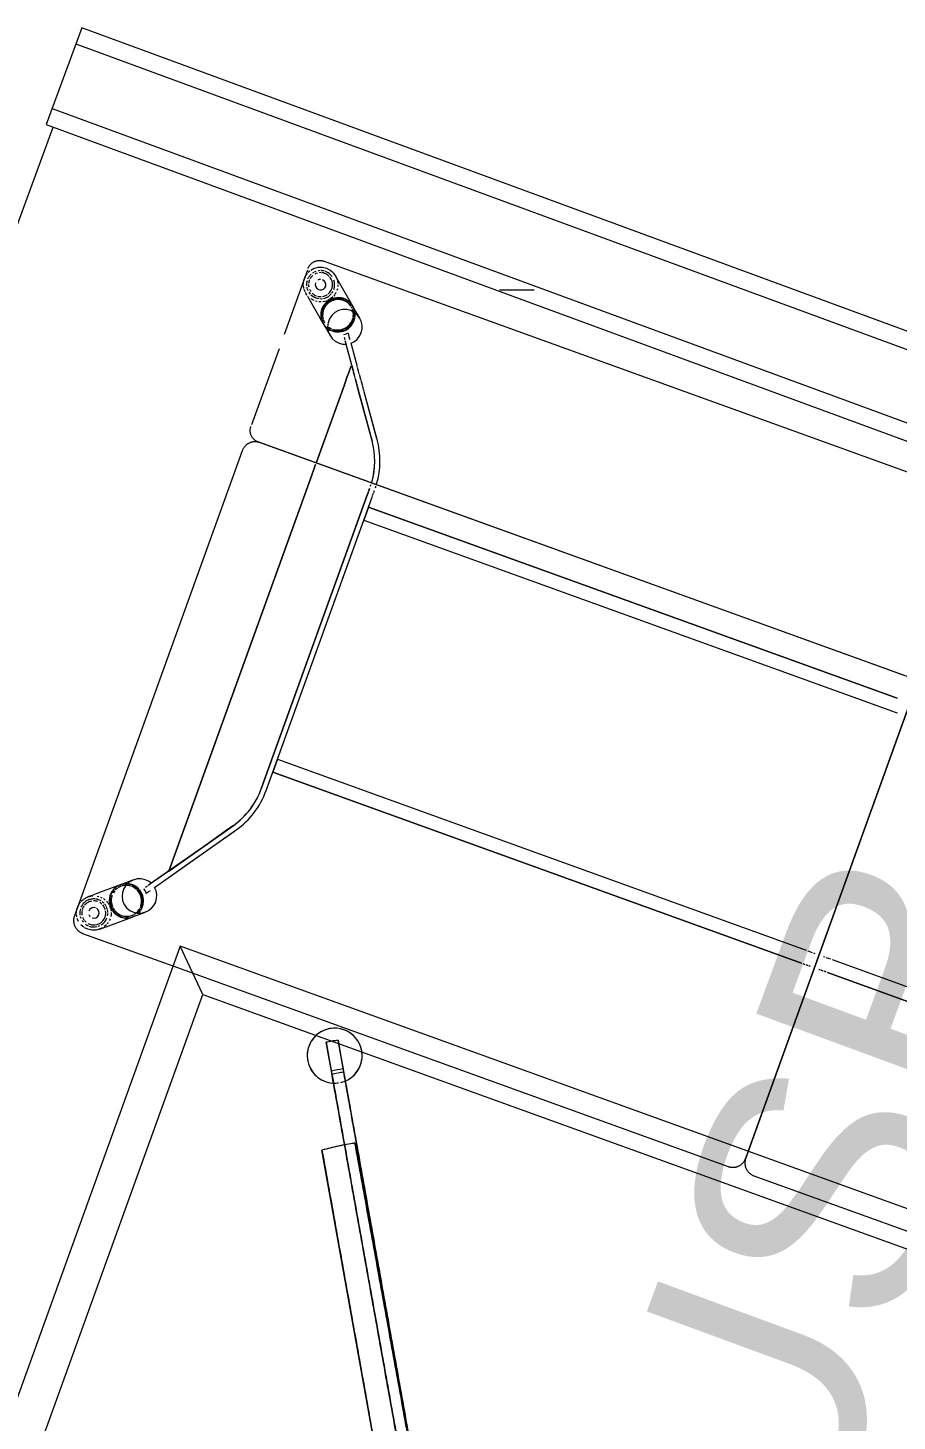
# Model space of a CAD drawing. Header units: inches. Extents: x -2349 to 1043, y -456 to 2193.
# Drawn here: x -40.2 to -8.5, y 427.3 to 478 of the extents above; entities that cross this region are included whole.
import ezdxf

# ---------------------------------------------------------------- set-up
doc = ezdxf.new("R2010")
doc.units = ezdxf.units.IN
doc.header["$MEASUREMENT"] = 0
for name, color, linetype, lineweight in [('A-ANNO-NOTE', 131, 'Continuous', 30), ('A-DETL', 90, 'Continuous', 9), ('A-WALL', 113, 'Continuous', 13), ('A-WALL-PATT', 111, 'Continuous', 13), ('I-FURN', 30, 'Continuous', 9), ('I-WALL', 2, 'Continuous', 13)]:
    doc.layers.add(name, color=color, linetype=linetype, lineweight=lineweight)
doc.styles.add('Swis721 Lt BT', font='swissl.ttf', dxfattribs={"height": 9})
pattern_1 = [(0, (0, 0), (30.72, 7.68), [1.267, -21.773, 1.267, -21.773, -122.88]), (0, (0, 0), (30.72, 7.68), [-46.08, 1.267, -44.813, 1.267, -21.773, -53.76]), (0, (0, 0), (30.72, 7.68), [-115.2, 1.267, -14.093, 1.267, -37.133]), (120, (11.52, 3.84), (-22.01108, 22.7643), [1.267, -21.773, 1.267, -21.773, -122.88]), (120, (11.52, 3.84), (-22.01108, 22.7643), [-46.08, 1.267, -44.813, 1.267, -21.773, -53.76]), (120, (11.52, 3.84), (-22.01108, 22.7643), [-115.2, 1.267, -14.093, 1.267, -37.133]), (240, (15.36, 19.2), (-8.70892, -30.4443), [1.267, -21.773, 1.267, -21.773, -122.88]), (240, (15.36, 19.2), (-8.70892, -30.4443), [-46.08, 1.267, -44.813, 1.267, -21.773, -53.76]), (240, (15.36, 19.2), (-8.70892, -30.4443), [-115.2, 1.267, -14.093, 1.267, -37.133])]

# ---------------------------------------------------------------- blocks, each defined once
blk = doc.blocks.new('HighTower_Tombolo_2SeatSofa - HT3620-V29-7TH FLOOR POWER _ SIGNAL')
at = {"layer": 'I-FURN'}
for p, q in [((-0.5, 13.752), (-25.5, 13.752)), ((22, 13.752), (0.5, 13.752)), ((25.5, 13.752), (22, 13.752)), ((0, 13.252), (0, 12.987)), ((0, 12.987), (0, 13.252)), ((24.966, 13.394), (24.004, 12.58)), ((24.793, 13.163), (24.841, 13.252)), ((24.889, 13.318), (24.951, 13.382)), ((24.951, 13.382), (25.01, 13.429)), ((25.013, 13.431), (25.076, 13.47)), ((25.275, 13.538), (25.369, 13.546)), ((25.369, 13.546), (25.501, 13.535)), ((25.528, 13.529), (25.663, 13.479)), ((25.788, 13.395), (25.866, 13.313)), ((25.907, 13.254), (25.944, 13.185)), ((26, -4.748), (26, 13.252)), ((0, 12.987), (0, -4.748)), ((0, -4.748), (0, 12.987)), ((24.739, 12.915), (24.743, 12.984)), ((24.754, 12.771), (24.743, 12.832)), ((24.757, 13.059), (24.777, 13.124)), ((24.78, 12.685), (24.759, 12.749)), ((25.959, 13.149), (25.989, 13.046)), ((25.989, 12.808), (25.959, 12.703)), ((25.996, 13.003), (25.996, 12.851)), ((23.991, 12.568), (23.61, 12.246)), ((24.041, 12.536), (24.027, 12.525)), ((24.85, 12.552), (24.799, 12.641)), ((24.812, 11.626), (25.559, 12.259)), ((24.925, 12.465), (24.852, 12.551)), ((25.008, 12.396), (24.951, 12.44)), ((25.076, 12.356), (25.018, 12.39)), ((25.219, 12.304), (25.135, 12.33)), ((25.336, 12.289), (25.279, 12.294)), ((25.459, 12.296), (25.394, 12.289)), ((25.569, 12.267), (25.676, 12.358)), ((25.651, 12.359), (25.61, 12.339)), ((25.681, 12.362), (25.773, 12.441)), ((25.771, 12.439), (25.682, 12.376)), ((25.788, 12.453), (25.773, 12.441)), ((25.874, 12.547), (25.788, 12.453)), ((25.944, 12.668), (25.889, 12.568)), ((24.762, 11.658), (24.775, 11.67)), ((23.603, 11.286), (21.521, 8.313)), ((23.603, 11.286), (22.845, 10.203)), ((23.073, 10.203), (23.798, 11.238)), ((23.317, 10.552), (23.763, 11.188)), ((23.727, 11.463), (23.711, 11.441)), ((23.816, 11.591), (23.741, 11.484)), ((23.816, 11.591), (23.741, 11.484)), ((23.763, 11.188), (23.798, 11.238)), ((23.806, 11.249), (23.847, 11.308)), ((23.806, 11.25), (23.847, 11.308)), ((23.863, 11.331), (23.915, 11.406)), ((23.863, 11.331), (23.916, 11.406)), ((24.418, 11.292), (24.798, 11.615)), ((23.317, 10.552), (21.674, 8.205)), ((23.317, -4.81), (23.317, 10.552)), ((23.317, 10.552), (23.317, -4.81)), ((21.562, 8.372), (21.521, 8.313)), ((21.674, 8.205), (21.791, 8.372)), ((20.978, 6.592), (20.978, -4.81)), ((20.978, 6.592), (20.978, 5.879)), ((21.166, -4.81), (21.166, 6.592)), ((21.166, 6.592), (21.166, -4.81)), ((-20.978, 5.879), (-0.5, 5.879)), ((-0.5, 5.879), (-20.978, 5.879)), ((-0.437, 5.879), (-0.371, 5.879)), ((-0.371, 5.879), (-0.437, 5.879)), ((-0.324, 5.879), (-0.262, 5.879)), ((-0.262, 5.879), (-0.324, 5.879)), ((-0.219, 5.879), (-0.165, 5.879)), ((-0.165, 5.879), (-0.219, 5.879)), ((0.165, 5.879), (0.219, 5.879)), ((0.219, 5.879), (0.165, 5.879)), ((0.262, 5.879), (0.324, 5.879)), ((0.324, 5.879), (0.262, 5.879)), ((0.371, 5.879), (0.437, 5.879)), ((0.437, 5.879), (0.371, 5.879)), ((0.5, 5.879), (20.978, 5.879)), ((20.978, 5.879), (0.5, 5.879)), ((20.978, 5.879), (20.978, 5.379)), ((20.978, 5.879), (20.978, 5.379)), ((20.978, 5.379), (20.978, 5.879)), ((-0.5, 5.379), (-20.978, 5.379)), ((-0.5, 5.379), (-20.978, 5.379)), ((-0.265, 5.379), (-0.437, 5.379)), ((-0.265, 5.379), (-0.437, 5.379)), ((-0.168, 5.379), (-0.219, 5.379)), ((-0.168, 5.379), (-0.219, 5.379)), ((0.219, 5.379), (0.168, 5.379)), ((0.219, 5.379), (0.168, 5.379)), ((0.437, 5.379), (0.265, 5.379)), ((0.437, 5.379), (0.265, 5.379)), ((20.978, 5.379), (0.5, 5.379)), ((20.978, 5.379), (0.5, 5.379)), ((20.978, 5.379), (20.978, -3.875)), ((0.432, -3.875), (0.324, -3.875)), ((0.432, -3.875), (0.324, -3.875)), ((0.497, -3.875), (0.437, -3.875)), ((0.497, -3.875), (0.437, -3.875)), ((20.978, -3.875), (0.5, -3.875)), ((20.978, -3.875), (0.5, -3.875)), ((20.978, -3.875), (20.978, -4.375)), ((20.978, -4.375), (20.978, -3.875)), ((20.978, -3.875), (20.978, -4.375)), ((0.5, -4.375), (20.978, -4.375)), ((20.978, -4.375), (0.5, -4.375)), ((20.978, -4.375), (20.978, -4.81)), ((20.978, -4.831), (20.978, -4.923)), ((20.978, -4.831), (20.978, -4.923)), ((20.978, -4.942), (20.978, -5.029)), ((20.978, -4.942), (20.978, -5.029)), ((21.166, -4.923), (21.166, -4.83)), ((21.166, -4.83), (21.166, -4.923)), ((21.166, -5.029), (21.166, -4.942)), ((21.166, -4.942), (21.166, -5.029)), ((23.317, -4.923), (23.317, -4.82)), ((23.317, -4.82), (23.317, -4.923)), ((23.317, -5.029), (23.317, -4.933)), ((23.317, -4.933), (23.317, -5.029)), ((23.317, -5.119), (23.317, -5.037)), ((23.317, -5.037), (23.317, -5.119)), ((25.562, -5.248), (0.437, -5.248)), ((0.5, -5.248), (25.5, -5.248)), ((23.317, -5.189), (23.317, -5.126)), ((23.317, -5.126), (23.317, -5.189)), ((23.317, -8.275), (23.317, -5.274)), ((23.317, -5.274), (23.317, -8.275)), ((26, -5.68), (26, -5.685)), ((26, -8.7), (26, -5.756)), ((21.521, -6.808), (22.548, -8.275)), ((21.521, -6.808), (21.535, -6.828)), ((21.764, -6.828), (21.674, -6.7)), ((21.674, -6.7), (22.777, -8.275)), ((22.554, -8.284), (22.601, -8.35)), ((22.554, -8.284), (22.601, -8.351)), ((22.61, -8.364), (22.684, -8.47)), ((22.611, -8.365), (22.685, -8.47)), ((22.697, -8.488), (22.795, -8.628)), ((22.697, -8.488), (22.795, -8.628)), ((22.782, -8.283), (22.829, -8.35)), ((22.83, -8.351), (22.783, -8.284)), ((22.839, -8.363), (22.913, -8.47)), ((22.914, -8.47), (22.839, -8.364)), ((22.925, -8.486), (23.024, -8.628)), ((23.024, -8.628), (22.925, -8.487)), ((23.317, -8.35), (23.317, -8.281)), ((23.317, -8.281), (23.317, -8.35)), ((23.317, -8.47), (23.317, -8.361)), ((23.317, -8.361), (23.317, -8.47)), ((23.317, -8.628), (23.317, -8.484)), ((23.317, -8.484), (23.317, -8.628)), ((22.81, -8.649), (22.927, -8.816)), ((22.817, -8.659), (22.927, -8.816)), ((22.942, -8.838), (23.074, -9.026)), ((22.942, -8.838), (23.074, -9.026)), ((23.037, -8.647), (23.156, -8.816)), ((23.156, -8.816), (23.046, -8.659)), ((23.089, -9.048), (23.603, -9.781)), ((23.089, -9.048), (23.603, -9.781)), ((23.17, -8.836), (23.303, -9.026)), ((23.303, -9.026), (23.17, -8.836)), ((23.317, -8.816), (23.317, -8.645)), ((23.317, -8.645), (23.317, -8.816)), ((23.317, -9.026), (23.317, -8.835)), ((23.317, -8.835), (23.317, -9.026)), ((23.763, -9.684), (23.317, -9.047)), ((23.798, -9.733), (23.317, -9.047)), ((24.165, -9.656), (24.014, -9.635)), ((26, -11.748), (26, -9.247)), ((23.684, -9.897), (23.711, -9.937)), ((23.684, -9.897), (23.816, -10.086)), ((23.713, -9.938), (23.816, -10.086)), ((23.798, -9.733), (23.763, -9.684)), ((23.847, -9.803), (23.806, -9.745)), ((23.847, -9.803), (23.806, -9.745)), ((23.915, -9.901), (23.863, -9.826)), ((23.916, -9.901), (23.863, -9.826)), ((24.798, -10.11), (24.418, -9.788)), ((25.676, -10.853), (24.812, -10.121)), ((24.775, -10.165), (24.762, -10.153)), ((23.61, -10.741), (23.991, -11.064)), ((24.004, -11.075), (24.798, -11.748)), ((24.027, -11.02), (24.041, -11.032)), ((24.799, -11.137), (24.85, -11.047)), ((24.852, -11.046), (24.925, -10.96)), ((24.951, -10.935), (25.008, -10.892)), ((25.018, -10.885), (25.076, -10.851)), ((25.135, -10.825), (25.219, -10.8)), ((25.279, -10.789), (25.336, -10.784)), ((25.394, -10.784), (25.52, -10.804)), ((25.773, -10.936), (25.712, -10.884)), ((25.714, -10.891), (25.771, -10.934)), ((25.773, -10.936), (25.788, -10.948)), ((25.812, -10.971), (25.874, -11.043)), ((25.891, -11.067), (25.944, -11.163)), ((24.743, -11.479), (24.739, -11.41)), ((24.743, -11.327), (24.754, -11.266)), ((24.777, -11.619), (24.757, -11.554)), ((24.759, -11.244), (24.78, -11.181)), ((24.841, -11.747), (24.793, -11.659)), ((25.959, -11.199), (25.989, -11.303)), ((25.989, -11.541), (25.959, -11.645)), ((25.996, -11.346), (25.996, -11.498)), ((24.803, -11.752), (24.951, -11.877)), ((24.951, -11.877), (24.866, -11.784)), ((25.88, -11.79), (25.788, -11.89)), ((25.944, -11.68), (25.907, -11.749)), ((26, -11.81), (26, -11.828)), ((0.437, -12.248), (25.562, -12.248)), ((25.567, -12.248), (25.562, -12.248)), ((25.671, -12.234), (25.654, -12.238)), ((25.688, -12.229), (25.671, -12.234)), ((25.799, -12.178), (25.784, -12.187))]:
    blk.add_line(p, q, dxfattribs=at)
at = {"layer": 'I-FURN', "flags": 128}
for points in [[(0, 13.252), (0, 13.272), (-0.002, 13.292), (-0.004, 13.312), (-0.006, 13.332), (-0.01, 13.352), (-0.014, 13.371), (-0.019, 13.391), (-0.025, 13.41), (-0.032, 13.429), (-0.039, 13.447), (-0.048, 13.465), (-0.057, 13.483), (-0.066, 13.501), (-0.076, 13.518), (-0.087, 13.535), (-0.099, 13.551), (-0.111, 13.567), (-0.124, 13.582), (-0.138, 13.597), (-0.152, 13.611), (-0.166, 13.625), (-0.181, 13.638), (-0.197, 13.65), (-0.213, 13.662), (-0.23, 13.673), (-0.247, 13.684), (-0.264, 13.693), (-0.282, 13.702), (-0.3, 13.711), (-0.319, 13.718), (-0.338, 13.725), (-0.357, 13.731), (-0.376, 13.737), (-0.395, 13.741), (-0.415, 13.745), (-0.435, 13.748), (-0.455, 13.75), (-0.475, 13.752), (-0.495, 13.752), (-0.5, 13.752)], [(0.287, 13.705), (0.269, 13.696), (0.252, 13.686), (0.234, 13.676), (0.218, 13.665), (0.201, 13.653), (0.186, 13.641), (0.17, 13.628), (0.156, 13.615), (0.141, 13.601), (0.128, 13.586), (0.115, 13.571), (0.102, 13.555), (0.09, 13.539), (0.079, 13.523), (0.069, 13.506), (0.059, 13.488), (0.05, 13.47), (0.042, 13.452), (0.034, 13.434), (0.027, 13.415), (0.021, 13.396), (0.016, 13.376), (0.011, 13.357), (0.007, 13.337), (0.004, 13.318), (0.002, 13.298), (0.001, 13.278), (0, 13.258), (0, 13.252)], [(0.343, 13.727), (0.324, 13.72), (0.305, 13.713), (0.287, 13.705)], [(0.381, 13.738), (0.362, 13.733), (0.343, 13.727)], [(0.5, 13.752), (0.48, 13.752), (0.46, 13.751), (0.44, 13.749), (0.42, 13.746), (0.401, 13.742), (0.381, 13.738)], [(26, 13.252), (26, 13.272), (25.998, 13.292), (25.996, 13.312), (25.994, 13.332), (25.99, 13.352), (25.986, 13.371), (25.981, 13.391), (25.975, 13.41), (25.968, 13.429), (25.961, 13.447), (25.952, 13.465), (25.943, 13.483), (25.934, 13.501), (25.924, 13.518), (25.913, 13.535), (25.901, 13.551), (25.889, 13.567), (25.876, 13.582), (25.862, 13.597), (25.848, 13.611), (25.834, 13.625), (25.819, 13.638), (25.803, 13.65), (25.787, 13.662), (25.77, 13.673), (25.753, 13.684), (25.736, 13.693), (25.718, 13.702), (25.7, 13.711), (25.681, 13.718), (25.662, 13.725), (25.643, 13.731), (25.624, 13.737), (25.605, 13.741), (25.585, 13.745), (25.565, 13.748), (25.545, 13.75), (25.525, 13.752), (25.505, 13.752), (25.5, 13.752)], [(25.076, 13.47), (25.219, 13.526), (25.268, 13.537)], [(24.014, 12.398), (23.876, 12.381), (23.744, 12.334), (23.626, 12.259), (23.526, 12.161), (23.45, 12.043), (23.402, 11.912), (23.383, 11.775), (23.396, 11.637), (23.438, 11.505), (23.508, 11.386), (23.603, 11.286)], [(24.014, 11.14), (24.165, 11.161), (24.307, 11.217), (24.432, 11.305), (24.533, 11.42), (24.604, 11.555), (24.64, 11.703), (24.64, 11.855), (24.604, 12.001), (24.533, 12.134), (24.432, 12.246), (24.307, 12.331), (24.165, 12.382), (24.014, 12.398)], [(23.763, 11.188), (23.886, 11.151), (24.014, 11.14)], [(23.962, 11.472), (23.886, 11.529), (23.82, 11.597)], [(22.845, 10.203), (22.205, 9.29), (21.562, 8.372)], [(21.791, 8.372), (22.434, 9.29), (23.073, 10.203)], [(25.5, -5.248), (25.52, -5.247), (25.54, -5.246), (25.56, -5.244), (25.58, -5.241), (25.599, -5.238), (25.619, -5.233), (25.638, -5.228), (25.657, -5.222), (25.676, -5.216), (25.695, -5.208), (25.713, -5.2), (25.731, -5.191), (25.748, -5.182), (25.766, -5.171), (25.782, -5.16), (25.799, -5.149), (25.814, -5.136), (25.83, -5.124), (25.844, -5.11), (25.859, -5.096), (25.872, -5.081), (25.885, -5.066), (25.898, -5.051), (25.91, -5.034), (25.921, -5.018), (25.931, -5.001), (25.941, -4.983), (25.95, -4.965), (25.958, -4.947), (25.966, -4.929), (25.973, -4.91), (25.979, -4.891), (25.984, -4.872), (25.989, -4.852), (25.993, -4.833), (25.996, -4.813), (25.998, -4.793), (25.999, -4.773), (26, -4.753), (26, -4.748)], [(25.562, -5.248), (25.58, -5.248), (25.597, -5.249), (25.615, -5.251), (25.632, -5.253), (25.649, -5.256), (25.666, -5.26), (25.683, -5.265), (25.7, -5.27), (25.717, -5.276), (25.733, -5.282), (25.749, -5.289)], [(25.749, -5.289), (25.765, -5.297), (25.78, -5.305)], [(25.78, -5.305), (25.795, -5.314), (25.81, -5.324), (25.824, -5.334), (25.838, -5.345), (25.851, -5.356), (25.864, -5.368), (25.876, -5.38), (25.888, -5.393), (25.9, -5.406), (25.911, -5.42), (25.921, -5.434), (25.931, -5.449), (25.94, -5.464), (25.948, -5.479), (25.956, -5.494), (25.964, -5.51), (25.97, -5.527), (25.976, -5.543), (25.982, -5.56), (25.986, -5.577), (25.99, -5.594), (25.994, -5.611), (25.996, -5.628), (25.998, -5.645), (25.999, -5.663), (26, -5.68)], [(21.535, -6.828), (22.178, -7.746), (22.548, -8.275)], [(22.777, -8.275), (22.407, -7.746), (21.764, -6.828)], [(24.014, -9.635), (23.886, -9.647), (23.763, -9.684)], [(23.603, -9.781), (23.508, -9.881), (23.438, -10), (23.396, -10.132), (23.383, -10.27), (23.402, -10.407), (23.45, -10.538), (23.526, -10.656), (23.626, -10.754), (23.744, -10.829)], [(23.821, -10.093), (23.887, -10.025), (23.963, -9.968)], [(24.014, -10.893), (24.165, -10.877), (24.307, -10.826), (24.432, -10.742), (24.533, -10.63), (24.604, -10.496), (24.64, -10.35), (24.64, -10.198), (24.604, -10.05), (24.533, -9.915), (24.432, -9.8), (24.307, -9.712), (24.165, -9.656)], [(23.744, -10.829), (23.876, -10.876), (24.014, -10.893)], [(25.157, -12.002), (25.076, -11.965), (24.951, -11.877)], [(25.369, -12.042), (25.219, -12.021), (25.162, -12.003)], [(25.564, -12.014), (25.52, -12.026), (25.369, -12.042)], [(25.768, -11.906), (25.663, -11.974), (25.581, -12.008)], [(25.828, -12.158), (25.813, -12.168), (25.799, -12.178)], [(25.891, -12.099), (25.88, -12.112), (25.867, -12.124), (25.855, -12.136), (25.841, -12.147), (25.828, -12.158)], [(25.972, -11.964), (25.965, -11.98), (25.958, -11.996), (25.951, -12.012), (25.942, -12.027), (25.933, -12.042), (25.924, -12.057), (25.913, -12.071), (25.903, -12.085), (25.891, -12.099)], [(26, -11.828), (25.999, -11.845), (25.997, -11.862), (25.994, -11.88), (25.991, -11.897), (25.987, -11.914), (25.983, -11.931), (25.978, -11.948), (25.972, -11.964)], [(25.654, -12.238), (25.637, -12.241), (25.62, -12.244), (25.602, -12.246), (25.585, -12.247), (25.567, -12.248)], [(25.784, -12.187), (25.769, -12.196), (25.753, -12.204), (25.737, -12.211), (25.721, -12.218), (25.705, -12.224), (25.688, -12.229)]]:
    blk.add_lwpolyline(points, dxfattribs=at)
at = {"layer": 'I-FURN'}
for centre, radius, start, end in [((25.369, 12.914), 0.511, 141.7483, 180), ((25.369, 12.914), 0.511, 141.7483, 180), ((25.369, 12.914), 0.437, 101.2053, 150), ((25.369, 12.914), 0.511, 128.7494, 135), ((25.369, 12.914), 0.511, 128.7494, 135), ((25.369, 12.914), 0.511, 90, 123.1414), ((25.369, 12.914), 0.511, 90, 123.1414), ((25.369, 12.914), 0.437, 90, 99.8313), ((25.369, 12.914), 0.437, 80.1687, 90), ((25.369, 12.914), 0.511, 73.7554, 86.029), ((25.369, 12.914), 0.511, 73.7554, 86.029), ((25.369, 12.914), 0.437, 59.3906, 69.2985), ((25.369, 12.914), 0.511, 53.0314, 61.7672), ((25.369, 12.914), 0.511, 53.0314, 61.7672), ((25.369, 12.914), 0.437, 41.42, 54.3222), ((25.369, 12.914), 0.511, 34.981, 42.1316), ((25.369, 12.914), 0.511, 34.981, 42.1316), ((25.369, 12.914), 0.511, 188.099, 198.1111), ((25.369, 12.914), 0.511, 188.099, 198.1111), ((25.369, 12.914), 0.511, 201.5585, 212.1803), ((25.369, 12.914), 0.511, 201.5585, 212.1803), ((25.369, 12.914), 0.437, 150, 210), ((25.369, 12.914), 0.193, 90, 260.7202), ((25.369, 12.914), 0.193, 90, 260.7202), ((25.369, 12.914), 0.193, 270, 359.504), ((25.369, 12.914), 0.193, 270, 359.504), ((25.369, 12.914), 0.193, 37.8855, 68.3404), ((25.369, 12.914), 0.193, 37.8855, 68.3404), ((25.369, 12.914), 0.437, 319.1346, 340.5537), ((25.369, 12.914), 0.437, 8.9324, 30), ((25.369, 12.914), 0.437, 345.702, 4.5488), ((25.369, 12.914), 0.511, 16.0727, 29.745), ((25.369, 12.914), 0.511, 16.0727, 29.745), ((25.369, 12.914), 0.511, 332.2465, 356.3679), ((25.369, 12.914), 0.511, 332.2465, 356.3679), ((25.369, 12.914), 0.511, 2.6641, 14.2979), ((25.369, 12.914), 0.511, 2.6641, 14.2979), ((25.369, 12.914), 0.511, 214.5235, 225), ((25.369, 12.914), 0.511, 214.5235, 225), ((25.369, 12.914), 0.437, 215.7087, 241.5568), ((25.369, 12.914), 0.511, 226.662, 238.581), ((25.369, 12.914), 0.511, 226.662, 238.581), ((25.369, 12.914), 0.511, 242.3118, 253.4372), ((25.369, 12.914), 0.511, 242.3118, 253.4372), ((25.369, 12.914), 0.437, 247.4193, 258.8401), ((25.369, 12.914), 0.511, 258.2162, 268.3128), ((25.369, 12.914), 0.511, 258.2162, 268.3128), ((25.369, 12.914), 0.437, 270, 290.7015), ((25.369, 12.914), 0.511, 270, 282.2827), ((25.369, 12.914), 0.511, 270, 282.2827), ((25.369, 12.914), 0.511, 286.2446, 293.661), ((25.369, 12.914), 0.511, 286.2446, 293.661), ((25.369, 12.914), 0.511, 294.6262, 308.1211), ((25.369, 12.914), 0.511, 294.6262, 308.1211), ((25.369, 12.914), 0.437, 301.2766, 318.58), ((25.369, 12.914), 0.511, 308.6473, 329.2594), ((25.369, 12.914), 0.511, 308.6473, 329.2594), ((23.978, 6.592), 3, 145, 180), ((23.978, 6.592), 3, 145, 180), ((23.978, 6.592), 2.812, 145, 180), ((23.978, 6.592), 2.812, 145, 168.3333), ((23.978, 6.592), 2.813, 168.3333, 180), ((23.978, -5.087), 3, 180.866, 181.9614), ((23.978, -5.087), 3, 180.866, 181.9614), ((23.978, -5.087), 3, 183.7055, 215), ((23.978, -5.087), 3, 183.7055, 215), ((23.978, -5.087), 2.813, 180.913, 182.0922), ((23.978, -5.087), 2.812, 180.913, 182.0922), ((23.978, -5.087), 2.813, 183.9431, 215), ((23.978, -5.087), 2.812, 183.9431, 215), ((25.369, -11.409), 0.511, 147.8197, 158.4415), ((25.369, -11.409), 0.511, 147.8197, 158.4415), ((25.369, -11.409), 0.511, 135, 145.4765), ((25.369, -11.409), 0.511, 135, 145.4765), ((25.369, -11.409), 0.437, 118.4432, 144.2913), ((25.369, -11.409), 0.511, 121.419, 133.338), ((25.369, -11.409), 0.511, 121.419, 133.338), ((25.369, -11.409), 0.511, 106.5628, 117.6882), ((25.369, -11.409), 0.511, 106.5628, 117.6882), ((25.369, -11.409), 0.437, 94.4906, 112.5807), ((25.369, -11.409), 0.511, 91.6872, 101.7838), ((25.369, -11.409), 0.511, 91.6872, 101.7838), ((25.369, -11.409), 0.511, 66.339, 90), ((25.369, -11.409), 0.511, 66.339, 90), ((25.369, -11.409), 0.437, 64.6277, 90), ((25.369, -11.409), 0.511, 51.8789, 61.7159), ((25.369, -11.409), 0.511, 51.8789, 61.7159), ((25.369, -11.409), 0.437, 41.42, 54.7368), ((25.369, -11.409), 0.511, 30.7406, 45), ((25.369, -11.409), 0.511, 30.7406, 45), ((25.369, -11.409), 0.511, 180, 218.2517), ((25.369, -11.409), 0.511, 180, 218.2517), ((25.369, -11.409), 0.511, 161.8889, 171.901), ((25.369, -11.409), 0.511, 161.8889, 171.901), ((25.369, -11.409), 0.437, 150, 238.4285), ((25.369, -11.409), 0.193, 99.2798, 270), ((25.369, -11.409), 0.193, 99.2798, 270), ((25.369, -11.409), 0.193, 0, 90), ((25.369, -11.409), 0.193, 0, 90), ((25.369, -11.409), 0.193, 291.6596, 322.1145), ((25.369, -11.409), 0.193, 291.6596, 322.1145), ((25.369, -11.409), 0.437, 19.4463, 30), ((25.369, -11.409), 0.437, 330, 351.0676), ((25.369, -11.409), 0.437, 355.4512, 14.298), ((25.369, -11.409), 0.511, 331.2775, 343.9273), ((25.369, -11.409), 0.511, 331.2775, 343.9273), ((25.369, -11.409), 0.511, 3.6321, 24.1015), ((25.369, -11.409), 0.511, 3.6321, 24.1015), ((25.369, -11.409), 0.511, 345.7021, 357.3359), ((25.369, -11.409), 0.511, 345.7021, 357.3359), ((25.369, -11.409), 0.511, 235.1219, 256.9674), ((25.369, -11.409), 0.511, 235.1219, 256.9674), ((25.369, -11.409), 0.437, 243.5048, 270), ((25.369, -11.409), 0.511, 257.3919, 270), ((25.369, -11.409), 0.511, 257.3919, 270), ((25.369, -11.409), 0.437, 270, 282.5013), ((25.369, -11.409), 0.511, 273.971, 282.9037), ((25.369, -11.409), 0.511, 273.971, 282.9037), ((25.369, -11.409), 0.511, 283.0326, 288.6896), ((25.369, -11.409), 0.511, 283.0326, 288.6896), ((25.369, -11.409), 0.437, 285.7047, 296.9722), ((25.369, -11.409), 0.511, 294.025, 300.2739), ((25.369, -11.409), 0.511, 294.025, 300.2739), ((25.369, -11.409), 0.437, 305.6778, 318.58), ((25.369, -11.409), 0.511, 309.3226, 315), ((25.369, -11.409), 0.511, 309.3226, 315), ((25.369, -11.409), 0.511, 317.8684, 325.019), ((25.369, -11.409), 0.511, 317.8684, 325.019)]:
    blk.add_arc(centre, radius, start, end, dxfattribs=at)
for centre, major_axis, start_param, end_param in [((24.394, 12.092), (-0.404, 0.477), 5.588023, 6.373421), ((24.408, 12.103), (-0.404, 0.477), 5.588023, 6.373421), ((24.394, 12.092), (-0.404, 0.477), 3.141593, 5.588023), ((24.408, 12.103), (-0.404, 0.477), 3.141593, 5.588023), ((24.408, 12.103), (-0.404, 0.477), 0.691956, 1.898743), ((24.394, 12.092), (-0.404, 0.477), 0.656157, 0.875634), ((24.394, 12.092), (-0.404, 0.477), 0.382364, 0.623225), ((24.408, 12.103), (-0.404, 0.477), 0.41795, 0.656688), ((24.394, 12.092), (-0.367, 0.433), 0.435652, 0.686089), ((24.408, 12.103), (-0.367, 0.433), 0.474812, 0.722913), ((24.394, 12.092), (-0.367, 0.433), 0.166521, 0.415666), ((24.408, 12.103), (-0.367, 0.433), 0.171486, 0.452287), ((24.394, 12.092), (-0.367, 0.433), 0, 0.090235), ((24.408, 12.103), (-0.367, 0.433), 0, 0.090235), ((24.394, 12.092), (-0.367, 0.433), 5.588023, 6.203581), ((24.408, 12.103), (-0.367, 0.433), 5.588023, 6.204278), ((24.408, 12.103), (-0.367, 0.433), 5.479416, 5.588023), ((24.394, 12.092), (-0.367, 0.433), 5.273098, 5.460273), ((24.408, 12.103), (-0.367, 0.433), 5.264608, 5.460592), ((24.394, 12.092), (-0.367, 0.433), 5.050468, 5.237151), ((24.408, 12.103), (-0.367, 0.433), 5.043978, 5.23962), ((24.394, 12.092), (-0.367, 0.433), 4.822752, 5.011579), ((24.408, 12.103), (-0.367, 0.433), 4.819813, 5.016945), ((24.394, 12.092), (-0.367, 0.433), 4.406863, 4.786184), ((24.408, 12.103), (-0.367, 0.433), 4.398106, 4.794783), ((24.394, 12.092), (-0.367, 0.433), 4.183702, 4.372562), ((24.408, 12.103), (-0.367, 0.433), 4.177275, 4.375076), ((24.408, 12.103), (-0.367, 0.433), 4.017226, 4.156076), ((24.394, 12.092), (-0.404, 0.477), 0.909427, 1.900409), ((24.394, 12.092), (-0.367, 0.433), 0.738413, 0.875634), ((24.394, 12.092), (-0.367, 0.433), 0.875634, 1.601178), ((24.408, 12.103), (-0.367, 0.433), 0.898356, 1.657835), ((24.408, 12.103), (-0.367, 0.433), 1.661032, 2.006783), ((24.394, 12.092), (-0.367, 0.433), 3.141593, 3.349499), ((24.408, 12.103), (-0.367, 0.433), 3.141593, 3.231828), ((24.408, 12.103), (-0.367, 0.433), 3.231828, 3.364435), ((24.394, 12.092), (-0.367, 0.433), 3.405917, 3.559906), ((24.408, 12.103), (-0.367, 0.433), 3.411834, 3.575747), ((24.394, 12.092), (-0.367, 0.433), 3.659607, 3.819948), ((24.408, 12.103), (-0.367, 0.433), 3.659511, 3.82876), ((24.394, 12.092), (-0.367, 0.433), 4.017226, 4.152128), ((24.394, 12.092), (-0.367, 0.433), 1.727795, 1.968041), ((24.408, 12.103), (-0.404, 0.477), 1.915663, 2.44643), ((24.394, 12.092), (-0.404, 0.477), 1.980562, 2.44643), ((24.394, 12.092), (-0.367, 0.433), 1.989998, 2.44643), ((24.408, 12.103), (-0.367, 0.433), 2.064581, 2.419186), ((24.394, 12.092), (-0.404, 0.477), 2.44643, 2.559139), ((24.408, 12.103), (-0.404, 0.477), 2.44643, 2.529093), ((24.408, 12.103), (-0.367, 0.433), 2.499957, 2.686776), ((24.394, 12.092), (-0.367, 0.433), 2.534061, 2.77677), ((24.408, 12.103), (-0.404, 0.477), 2.549159, 2.884635), ((24.394, 12.092), (-0.404, 0.477), 2.577771, 2.892891), ((24.408, 12.103), (-0.367, 0.433), 2.748885, 2.933813), ((24.394, 12.092), (-0.367, 0.433), 2.859182, 2.945464), ((24.394, 12.092), (-0.367, 0.433), 2.97807, 3.081471), ((24.408, 12.103), (-0.367, 0.433), 2.972225, 3.069886), ((24.394, 12.092), (-0.404, 0.477), 2.954906, 3.11446), ((24.408, 12.103), (-0.404, 0.477), 2.949802, 3.116195), ((24.394, -10.587), (0.404, 0.477), 0.695163, 2.485436), ((24.408, -10.598), (0.404, 0.477), 0.695163, 2.131823), ((24.408, -10.598), (0.367, 0.433), 0.722406, 1.480561), ((24.394, -10.587), (0.367, 0.433), 0.695163, 1.413798), ((24.394, -10.587), (0.404, 0.477), 3.836755, 6.283185), ((24.394, -10.587), (0.404, 0.477), 0.580889, 0.695163), ((24.408, -10.598), (0.367, 0.433), 0.479914, 0.640928), ((24.394, -10.587), (0.367, 0.433), 0.369366, 0.608675), ((24.408, -10.598), (0.404, 0.477), 0.257938, 0.593775), ((24.394, -10.587), (0.404, 0.477), 0.247701, 0.562085), ((24.394, -10.587), (0.404, 0.477), 0.030699, 0.186631), ((24.408, -10.598), (0.404, 0.477), 0.021803, 0.191846), ((24.408, -10.598), (0.404, 0.477), 6.19295, 6.283185), ((24.408, -10.598), (0.404, 0.477), 2.141339, 2.449637), ((24.394, -10.587), (0.367, 0.433), 1.540414, 2.403179), ((24.408, -10.598), (0.367, 0.433), 2.265959, 2.363785), ((24.408, -10.598), (0.367, 0.433), 1.483758, 2.243236), ((24.408, -10.598), (0.404, 0.477), 3.836755, 6.19295), ((24.394, -10.587), (0.367, 0.433), 6.075279, 6.283185), ((24.408, -10.598), (0.367, 0.433), 6.24858, 6.283185), ((24.408, -10.598), (0.367, 0.433), 6.19295, 6.24858), ((24.408, -10.598), (0.367, 0.433), 6.060343, 6.19295), ((24.394, -10.587), (0.367, 0.433), 5.27265, 6.018861), ((24.408, -10.598), (0.367, 0.433), 5.268702, 6.012944), ((24.394, -10.587), (0.404, 0.477), 2.518368, 2.759229), ((24.408, -10.598), (0.404, 0.477), 2.484905, 2.723643), ((24.394, -10.587), (0.367, 0.433), 2.455503, 2.70594), ((24.408, -10.598), (0.367, 0.433), 2.41868, 2.666781), ((24.394, -10.587), (0.404, 0.477), 2.815409, 2.911415), ((24.408, -10.598), (0.404, 0.477), 2.814615, 2.905839), ((24.394, -10.587), (0.367, 0.433), 2.725926, 2.975072), ((24.408, -10.598), (0.367, 0.433), 2.689306, 2.970107), ((24.394, -10.587), (0.404, 0.477), 2.964976, 3.051357), ((24.408, -10.598), (0.404, 0.477), 2.961034, 3.03881), ((24.394, -10.587), (0.404, 0.477), 3.051357, 3.836755), ((24.408, -10.598), (0.404, 0.477), 3.051357, 3.836755), ((24.394, -10.587), (0.367, 0.433), 3.051357, 3.141593), ((24.394, -10.587), (0.367, 0.433), 3.219238, 3.836755), ((24.408, -10.598), (0.367, 0.433), 3.222455, 3.836755), ((24.394, -10.587), (0.367, 0.433), 3.836755, 3.937426), ((24.408, -10.598), (0.367, 0.433), 3.836755, 3.945362), ((24.394, -10.587), (0.367, 0.433), 3.964505, 4.15168), ((24.408, -10.598), (0.367, 0.433), 3.964186, 4.16017), ((24.394, -10.587), (0.367, 0.433), 4.187627, 4.37431), ((24.408, -10.598), (0.367, 0.433), 4.185158, 4.3808), ((24.394, -10.587), (0.367, 0.433), 4.413199, 4.602026), ((24.408, -10.598), (0.367, 0.433), 4.407833, 4.604965), ((24.394, -10.587), (0.367, 0.433), 4.638594, 5.017915), ((24.408, -10.598), (0.367, 0.433), 4.629995, 5.026672), ((24.394, -10.587), (0.367, 0.433), 5.052216, 5.241076), ((24.408, -10.598), (0.367, 0.433), 5.049702, 5.247503)]:
    blk.add_ellipse(centre, major_axis=major_axis, ratio=0.984702, start_param=start_param, end_param=end_param, dxfattribs=at)
blk = doc.blocks.new('HighTower_Spinal_MultiPurpose_Rectangle_SM - HighTower_Spinal_MultiPurpose_Rectangle_SM-7065021-7TH FLOOR POWER _ SIGNAL')
at = {"layer": 'I-FURN'}
for p, q in [((29.439, 11.277), (-18.561, 11.277)), ((-17.187, 9.903), (-18.561, 11.277)), ((29.439, 11.277), (-18.561, 11.277)), ((-18.561, 11.277), (-18.561, -18.723)), ((-18.561, 11.277), (-18.561, -18.723)), ((-17.187, -17.349), (-17.187, 9.903)), ((-17.187, 9.903), (28.066, 9.903)), ((-12.368, 9.794), (-11.776, 8.769)), ((-11.397, 8.988), (-11.989, 10.013)), ((-10.137, 6.702), (-4.737, -2.61)), ((-5.541, -3.723), (-11.178, 6.047))]:
    blk.add_line(p, q, dxfattribs=at)
at = {"layer": 'I-FURN', "flags": 128}
for points in [[(-11.835, 8.872), (-12.101, 9.333), (-12.368, 9.794)], [(-11.989, 10.013), (-11.723, 9.552), (-11.456, 9.091)]]:
    blk.add_lwpolyline(points, dxfattribs=at)
at = {"layer": 'I-FURN'}
for centre, radius, start, end in [((-11.912, 9.442), 1, 330, 150), ((-11.912, 9.442), 1, 135, 150), ((-11.912, 9.442), 1, 120, 135), ((-11.912, 9.442), 1, 105, 120), ((-11.912, 9.442), 1, 45, 105), ((-11.912, 9.442), 1, 30, 45), ((-11.912, 9.442), 1, 150, 285), ((-11.912, 9.442), 1, 150, 240), ((-4.311, -3.723), 15.736, 119.2051, 120.7981), ((-4.311, -3.723), 15.736, 120.0016, 120.7981), ((-4.311, -3.723), 15.736, 119.2051, 119.9973), ((-11.912, 9.442), 1, 15, 30), ((-11.912, 9.442), 1, 330, 15), ((-4.311, -3.723), 14.671, 119.1474, 120.856), ((-4.311, -3.723), 14.553, 120.0365, 120.863), ((-4.311, -3.723), 14.553, 119.1404, 119.961), ((-11.912, 9.442), 1, 302.1786, 312.6782), ((-11.912, 9.442), 1, 302.1786, 312.6782), ((-11.912, 9.442), 1, 315, 330), ((-11.912, 9.442), 1, 315, 330), ((-11.912, 9.442), 1, 240, 255), ((-11.912, 9.442), 1, 255, 270), ((-11.912, 9.442), 1, 270, 285), ((-11.912, 9.442), 1, 287.3226, 297.8222), ((-11.912, 9.442), 1, 287.3226, 297.8222), ((-4.311, -3.723), 11.942, 119.1994, 125.1015), ((-4.311, -3.723), 11.942, 119.1994, 122.1505), ((-4.311, -3.723), 11.942, 122.1595, 125.1015)]:
    blk.add_arc(centre, radius, start, end, dxfattribs=at)
for points in [[(-10.485, 6.534), (-10.935, 7.313), (-11.385, 8.092), (-11.835, 8.872)], [(-11.776, 8.769), (-11.346, 8.024), (-10.916, 7.279), (-10.485, 6.534)], [(-11.456, 9.091), (-11.006, 8.311), (-10.106, 6.753), (-8.757, 4.415), (-7.407, 2.077), (-6.057, -0.262), (-5.157, -1.821), (-4.707, -2.6)], [(-6.086, -0.283), (-6.536, 0.493), (-7.436, 2.046), (-8.786, 4.374), (-9.686, 5.926), (-10.137, 6.702)], [(-6.424, -0.501), (-5.977, -1.274), (-5.531, -2.047), (-5.085, -2.819)], [(-4.737, -2.61), (-5.186, -1.834), (-5.636, -1.058), (-6.086, -0.283)], [(-4.707, -2.6), (-5.153, -1.828), (-5.599, -1.055), (-6.045, -0.283)]]:
    blk.add_open_spline(points, degree=3, dxfattribs=at)
for points, knots in [([(-6.057, -0.262), (-6.499, 0.504), (-7.387, 2.042), (-8.721, 4.353), (-10.059, 6.67), (-10.951, 8.216), (-11.397, 8.988)], [0.201796, 0.201796, 0.201796, 0.201796, 0.4, 0.6, 0.8, 1, 1, 1, 1]), ([(-10.469, 6.505), (-10.458, 6.487), (-10.002, 5.697), (-9.1, 4.134), (-7.766, 1.824), (-6.878, 0.285), (-6.436, -0.481)], [0.1954295, 0.1954295, 0.1954295, 0.1954295, 0.2, 0.4, 0.6, 0.7982038, 0.7982038, 0.7982038, 0.7982038]), ([(-5.085, -2.819), (-5.536, -2.039), (-6.436, -0.481), (-7.786, 1.858), (-9.13, 4.186), (-10.024, 5.735), (-10.469, 6.505)], [0, 0, 0, 0, 0.2, 0.4, 0.6, 0.797513, 0.797513, 0.797513, 0.797513]), ([(-11.178, 6.047), (-10.708, 5.234), (-10.004, 4.013), (-9.065, 2.385), (-8.126, 0.757), (-6.949, -1.283), (-6.01, -2.91), (-5.541, -3.723)], [0, 0, 0, 0, 0.25, 0.375, 0.5, 0.75, 1, 1, 1, 1])]:
    blk.add_open_spline(points, degree=3, knots=knots, dxfattribs=at)

msp = doc.modelspace()

# ---------------------------------------------------------------- hatches: boundary and pattern name
at = {"layer": 'A-WALL-PATT', "lineweight": 9}
h = msp.add_hatch(dxfattribs=at)
h.set_pattern_fill('FP_1', color=256, style=0, pattern_type=2)
h.set_pattern_definition(pattern_1)
h.paths.add_polyline_path([(25.805, 453.833), (26.02, 454.42), (24.07, 455.137), (23.861, 454.547), (25.434, 453.969)], flags=0)
h.paths.add_polyline_path([(23.392, 454.72), (23.601, 455.309), (-38.232, 478.04), (-38.448, 477.454), (23.186, 454.796)], flags=0)
h = msp.add_hatch(dxfattribs=at)
h.set_pattern_fill('FP_1', color=256, style=0, pattern_type=2)
h.set_pattern_definition(pattern_1)
h.paths.add_polyline_path([(21.793, 451.978), (22.009, 452.565), (-39.311, 475.107), (-39.526, 474.521), (21.207, 452.194)], flags=0)

# ---------------------------------------------------------------- linework, layer by layer
at = {"layer": 'A-DETL', "lineweight": 13}
msp.add_line((-67.8, 396.817), (-39.269, 474.426), dxfattribs=at)
at = {"layer": 'A-WALL'}
for p, q in [((-38.448, 477.454), (25.218, 454.049)), ((-39.311, 475.107), (22.009, 452.565))]:
    msp.add_line(p, q, dxfattribs=at)
at = {"layer": 'I-WALL'}
for p, q in [((-38.232, 478.04), (-39.526, 474.521)), ((23.601, 455.309), (-38.232, 478.04)), ((-39.526, 474.521), (21.207, 452.194))]:
    msp.add_line(p, q, dxfattribs=at)

# ---------------------------------------------------------------- block references
at = {"layer": 'I-FURN'}
for name, p, rotation in [('HighTower_Tombolo_2SeatSofa - HT3620-V29-7TH FLOOR POWER _ SIGNAL', (-9.545, 449.343), 160.1459571155228), ('HighTower_Spinal_MultiPurpose_Rectangle_SM - HighTower_Spinal_MultiPurpose_Rectangle_SM-7065021-7TH FLOOR POWER _ SIGNAL', (-21.021, 427.689), 340.1459571155227)]:
    msp.add_blockref(name, p, dxfattribs=dict(at, rotation=rotation))

# ---------------------------------------------------------------- texts
at = {"layer": 'A-ANNO-NOTE', "lineweight": 9, "insert": (-27.611, 404.193), "char_height": 9, "width": 55.146, "attachment_point": 1, "rotation": 69.8153, "style": 'Swis721 Lt BT'}
msp.add_mtext('36" USB', dxfattribs=at)

doc.saveas('drawing.dxf')
